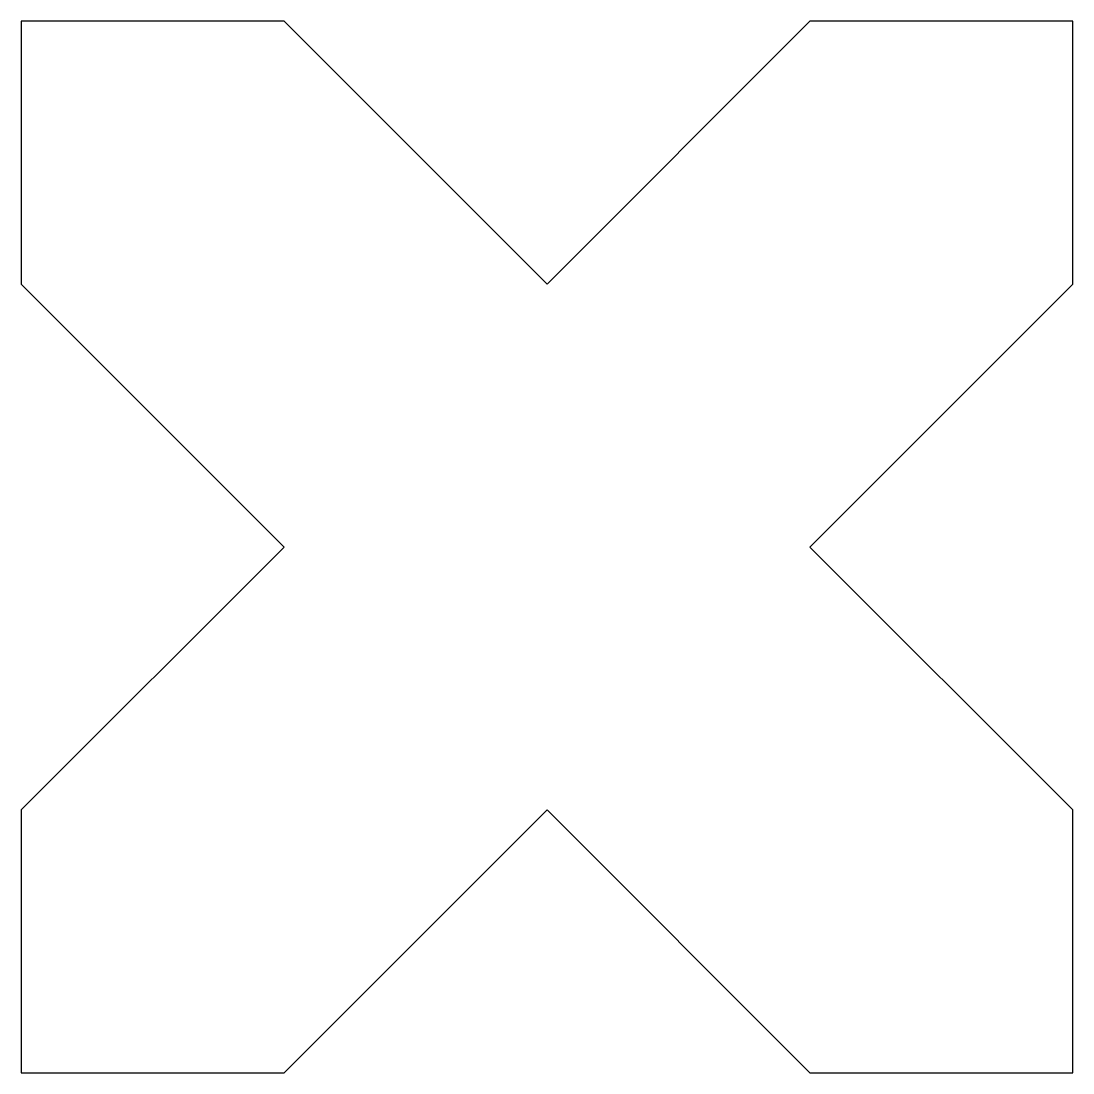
# Model space of a CAD drawing. Header units: millimetres. Extents: x 290 to 490, y 100 to 300.
import ezdxf

# ---------------------------------------------------------------- set-up
doc = ezdxf.new("R2010")
doc.units = ezdxf.units.MM

msp = doc.modelspace()

# ---------------------------------------------------------------- linework, layer by layer
for p, q in [((340, 300), (290, 300)), ((290, 300), (290, 250)), ((390, 250), (340, 300)), ((440, 300), (390, 250)), ((490, 300), (440, 300)), ((490, 250), (490, 300)), ((290, 250), (340, 200)), ((440, 200), (490, 250)), ((340, 200), (290, 150)), ((490, 150), (440, 200)), ((290, 150), (290, 100)), ((340, 100), (390, 150)), ((390, 150), (440, 100)), ((490, 100), (490, 150)), ((290, 100), (340, 100)), ((440, 100), (490, 100))]:
    msp.add_line(p, q)

doc.saveas('drawing.dxf')
